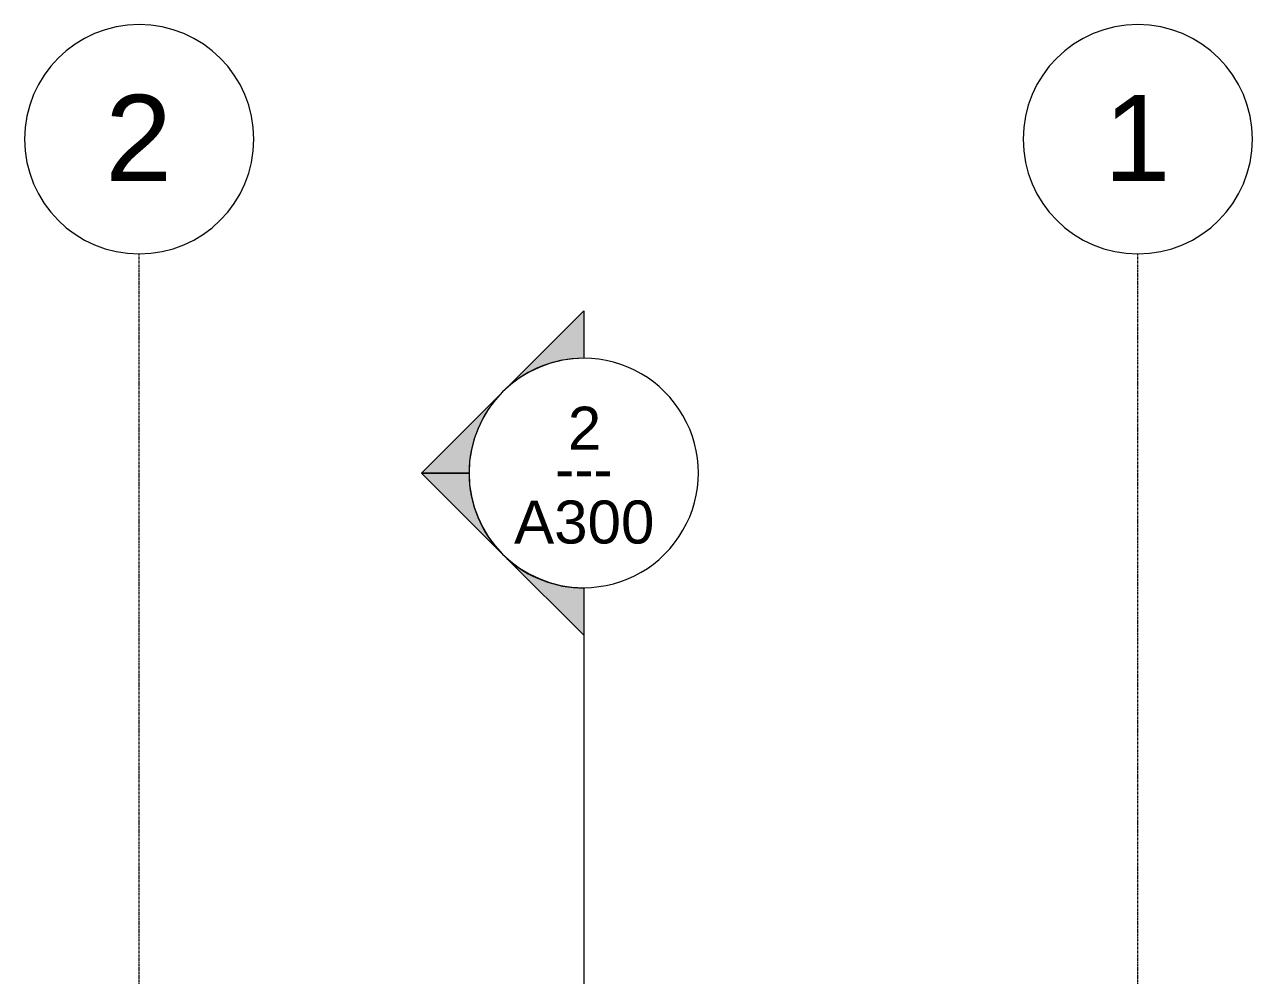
# Model space of a CAD drawing. Header units: inches. Extents: x 1352 to 6578, y -201 to 490.
# Drawn here: x 3317.2 to 3574.2, y 245 to 444 of the extents above; entities that cross this region are included whole.
import ezdxf

# ---------------------------------------------------------------- set-up
doc = ezdxf.new("R2010")
doc.units = ezdxf.units.IN
doc.header["$MEASUREMENT"] = 0
doc.linetypes.add('Aligning Line 1_8_', pattern=[0.25, 0.125, -0.125])
doc.linetypes.add('Grid Line 1_2_', pattern=[0.8749999999999999, 0.4999999999999999, -0.125, 0.125, -0.125])
for name, color, linetype, lineweight in [('G-ANNO-SYMB', 111, 'Aligning Line 1_8_', 9), ('S-GRID', 1, 'Continuous', 9), ('S-GRID-IDEN', 1, 'Continuous', 9)]:
    doc.layers.add(name, color=color, linetype=linetype, lineweight=lineweight)
doc.styles.add('Arial', font='arial.ttf', dxfattribs={"height": 17.99999999999998})
doc.styles.add('Arial_1', font='arial.ttf', dxfattribs={"height": 8.999999999999991})
doc.styles.add('Century Gothic_1', font='ufonts.com_century-gothic.ttf', dxfattribs={"height": 8.999999999999991})

# ---------------------------------------------------------------- blocks, each defined once
blk = doc.blocks.new('Section - Section Head - Filled-22785-BUILDING SECTION - EAST_WEST - LOOKING SOUTH')
at = {"layer": 'G-ANNO-SYMB', "linetype": 'Continuous'}
h = blk.add_hatch(color=256, dxfattribs=at)
edge = h.paths.add_edge_path(flags=0)
edge.add_arc((2548.891729866072, 278.1193458382488), 24.03123559096343, 89.99999999999989, 132.0783950246237, ccw=False)
edge.add_line((2548.891729866072, 302.1505814292124), (2548.891729866072, 312.060471335203))
edge.add_line((2548.891729866072, 312.060471335203), (2532.787274509435, 295.956015978566))
h = blk.add_hatch(color=256, dxfattribs=at)
edge = h.paths.add_edge_path(flags=0)
edge.add_line((2531.921167117595, 295.0899085867259), (2514.950604369118, 278.1193458382488))
edge.add_line((2514.950604369118, 278.1193458382488), (2524.891729866072, 278.1193458382488))
edge.add_arc((2548.891729866072, 278.1193458382485), 23.99999999999987, 134.9999999999996, 179.9999999999995, ccw=False)
h = blk.add_hatch(color=256, dxfattribs=at)
edge = h.paths.add_edge_path(flags=0)
edge.add_arc((2548.891729866072, 278.1193458382488), 23.99999999999989, 180.0000000000001, 224.9999999999999, ccw=False)
edge.add_line((2524.891729866072, 278.1193458382488), (2514.950604369118, 278.1193458382489))
edge.add_line((2514.950604369118, 278.1193458382489), (2531.921167117595, 261.1487830897717))
h = blk.add_hatch(color=256, dxfattribs=at)
edge = h.paths.add_edge_path(flags=0)
edge.add_line((2532.787274509435, 260.2826756979314), (2548.891729866072, 244.1782203412943))
edge.add_line((2548.891729866072, 244.1782203412943), (2548.891729866072, 254.0881102472849))
edge.add_arc((2548.891729866072, 278.1193458382486), 24.03123559096389, 227.9216049753765, 270, ccw=False)
for p, q in [((2532.787274509435, 295.956015978566), (2548.891729866072, 312.060471335203)), ((2548.891729866072, 312.060471335203), (2548.891729866072, 302.1505814292124)), ((2514.950604369118, 278.1193458382488), (2531.921167117595, 295.0899085867259)), ((2524.891729866072, 278.1193458382488), (2514.950604369118, 278.1193458382488)), ((2531.921167117595, 261.1487830897717), (2514.950604369118, 278.1193458382489)), ((2514.950604369118, 278.1193458382489), (2524.891729866072, 278.1193458382488)), ((2548.891729866072, 244.1782203412943), (2532.787274509435, 260.2826756979314)), ((2548.891729866072, 254.0881102472849), (2548.891729866072, 244.1782203412943))]:
    blk.add_line(p, q, dxfattribs=at)
for centre, radius, start, end in [((2548.891729866072, 278.1505814292125), 23.99999999999995, 89.99999999999987, 269.9999999999995), ((2548.891729866072, 278.1193458382488), 24.03123559096343, 89.99999999999953, 132.0783950246233), ((2548.891729866072, 278.1505814292125), 23.99999999999993, 269.9999999999996, 89.99999999999993), ((2548.891729866072, 278.1193458382485), 23.99999999999987, 134.9999999999993, 179.9999999999992), ((2548.891729866072, 278.1193458382488), 23.99999999999989, 179.9999999999997, 224.9999999999995), ((2548.891729866072, 278.1193458382486), 24.03123559096389, 227.9216049753762, 269.9999999999996)]:
    blk.add_arc(centre, radius, start, end, dxfattribs=at)
blk = doc.blocks.new('Grid - Grid Head - Circle-50561-BUILDING SECTION - EAST_WEST - LOOKING SOUTH')
at = {"layer": 'S-GRID-IDEN'}
for radius, start, end in [(24, 0, 179.9999999999997), (23.99999999999994, 179.9999999999999, 359.9999999999995)]:
    blk.add_arc((2877.203253864448, 324.0000000000421), radius, start, end, dxfattribs=at)

msp = doc.modelspace()

# ---------------------------------------------------------------- linework, layer by layer
at = {"layer": 'G-ANNO-SYMB', "linetype": 'Continuous'}
msp.add_line((3434.232560440802, 326.115309798302), (3434.232560440802, -124.8642614123039), dxfattribs=at)
at = {"layer": 'S-GRID', "linetype": 'Grid Line 1_2_'}
for p, q in [((3341.203254074464, -96.00000000002835), (3341.203254074464, 396.000000000041)), ((3550.203254074464, -96.00000000002835), (3550.203254074464, 396.000000000041))]:
    msp.add_line(p, q, dxfattribs=at)

# ---------------------------------------------------------------- block references
at = {"layer": 'G-ANNO-SYMB', "linetype": 'Continuous'}
msp.add_blockref('Section - Section Head - Filled-22785-BUILDING SECTION - EAST_WEST - LOOKING SOUTH', (885.340830574726, 71.9959639600529), dxfattribs=at)
at = {"layer": 'S-GRID-IDEN'}
for p in [(464.0000002100131, 95.99999999999858), (673.000000210012, 95.99999999999858)]:
    msp.add_blockref('Grid - Grid Head - Circle-50561-BUILDING SECTION - EAST_WEST - LOOKING SOUTH', p, dxfattribs=at)

# ---------------------------------------------------------------- texts
at = {"layer": 'G-ANNO-SYMB', "linetype": 'Continuous', "char_height": 8.999999999999991, "attachment_point": 1}
for s, insert, width, style in [('2', (3430.911583965043, 364.0239462584696), 8.483999999999991, 'Arial_1'), ('---', (3428.260272878327, 355.5172533450838), 15.45299999999999, 'Century Gothic_1'), ('A300', (3419.667489476855, 344.3877020691368), 35.75399999999996, 'Arial_1')]:
    msp.add_mtext(s, dxfattribs=dict(at, insert=insert, width=width, style=style))
at = {"layer": 'S-GRID-IDEN', "char_height": 17.99999999999998, "width": 16.96799999999998, "attachment_point": 1, "style": 'Arial'}
for s, insert in [('2', (3334.074230974609, 429.2879394806992)), ('1', (3543.074230974608, 429.2879394806992))]:
    msp.add_mtext(s, dxfattribs=dict(at, insert=insert))

doc.saveas('drawing.dxf')
